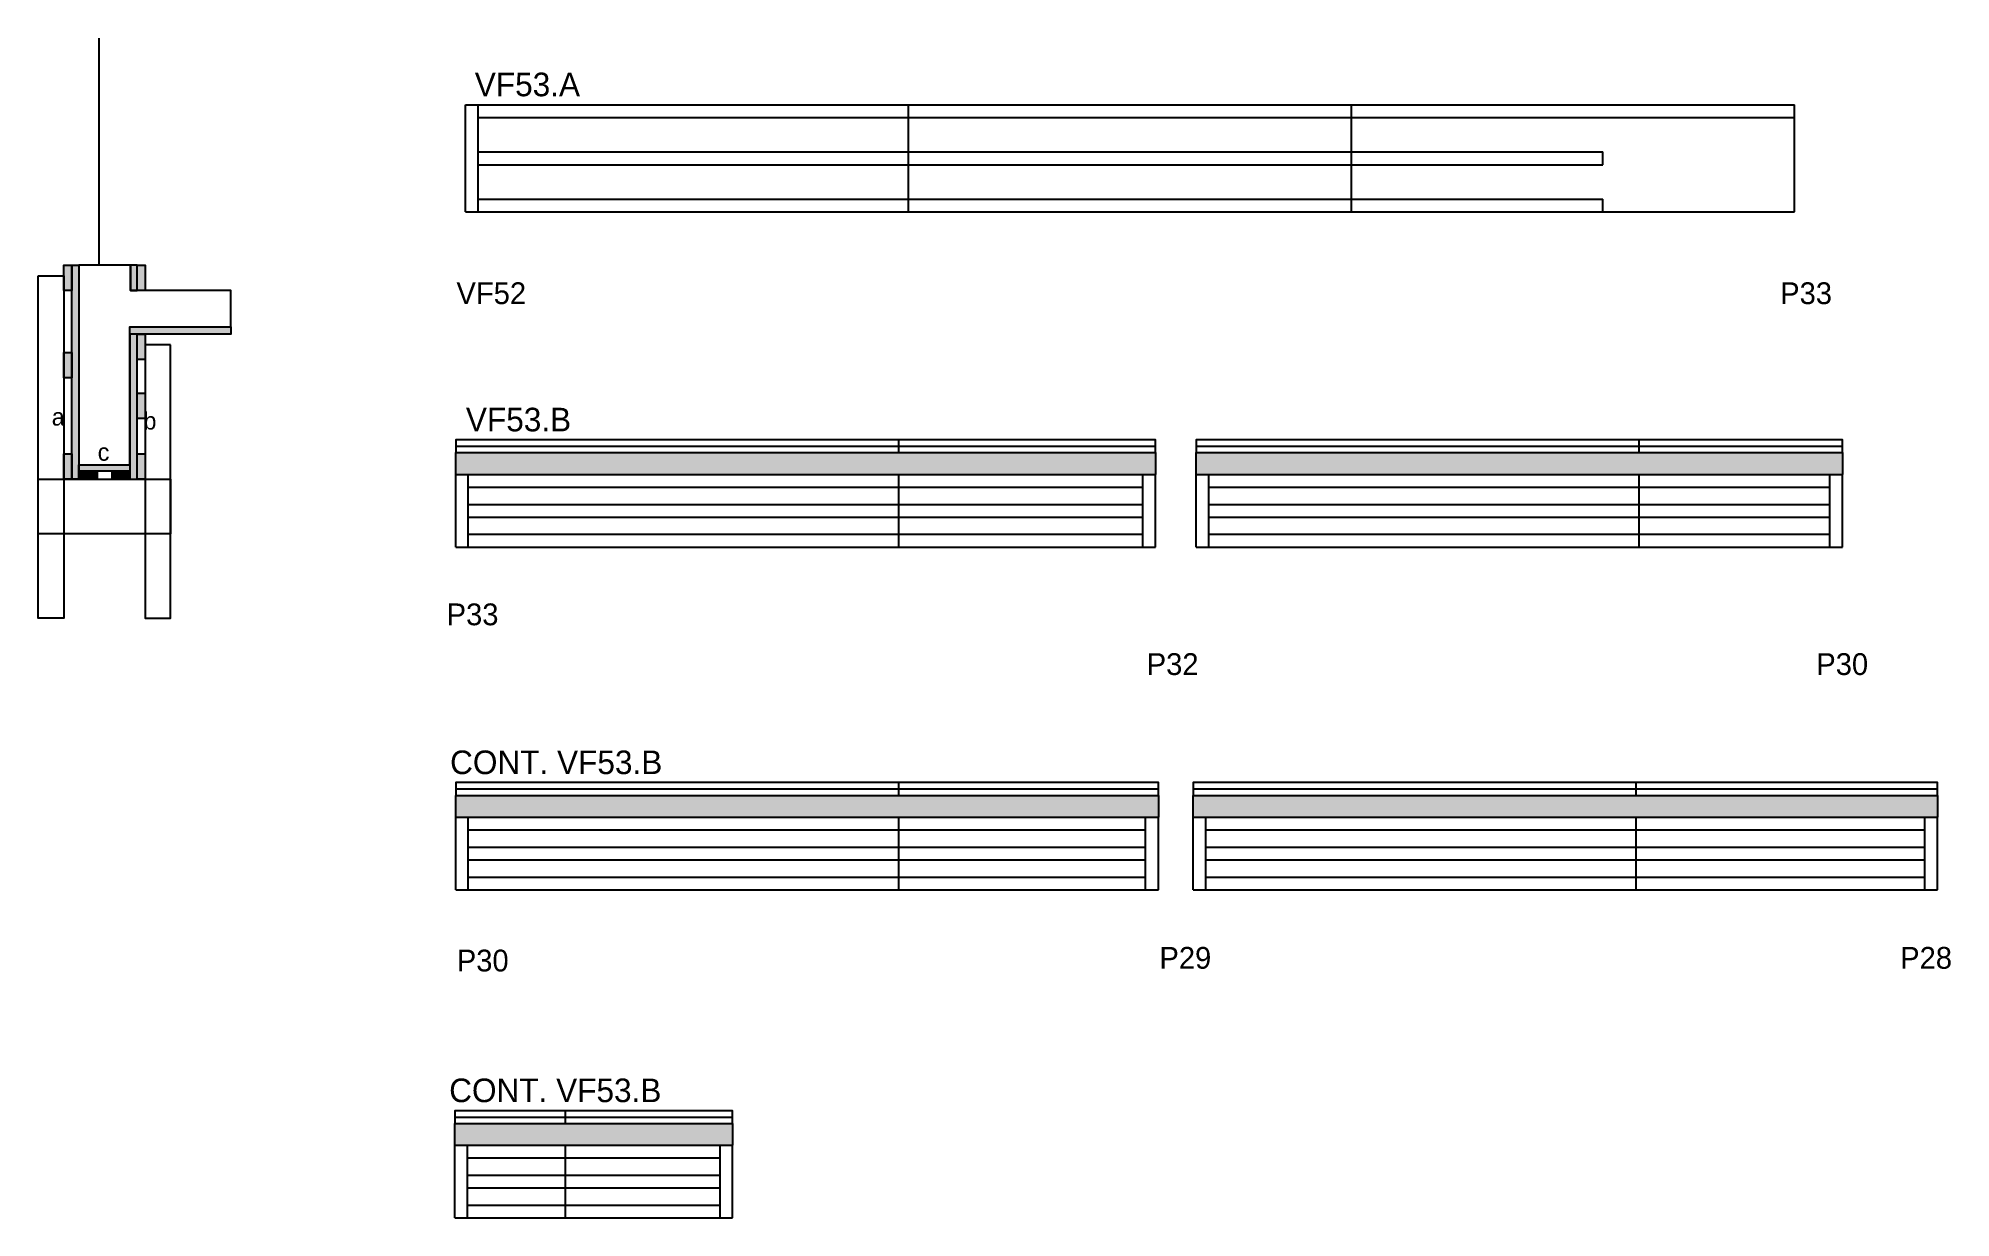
# Model space of a CAD drawing. Header units: metres. Extents: x 5930 to 6984, y 6571 to 7221.
import ezdxf

# ---------------------------------------------------------------- set-up
doc = ezdxf.new("R2010")
doc.units = ezdxf.units.M
for name, color, linetype in [('5', 7, 'Continuous'), ('CONCRETO', 7, 'Continuous'), ('COTA', 7, 'Continuous'), ('detalhes', 7, 'Continuous'), ('Hachura', 7, 'Continuous'), ('Madeira', 7, 'Continuous'), ('Painéis', 7, 'Continuous'), ('SARR_2.2x7', 7, 'Continuous'), ('SARR_3.5x7', 7, 'Continuous'), ('Texto Seção', 7, 'Continuous')]:
    doc.layers.add(name, color=color, linetype=linetype)

msp = doc.modelspace()

# ---------------------------------------------------------------- hatches: boundary and pattern name
at = {"layer": 'COTA'}
h = msp.add_hatch(color=7, dxfattribs=at)
h.dxf.hatch_style = 1
h.paths.add_polyline_path([(6545.8, 6992.7), (6160.3, 6992.7), (6160.3, 6992.7), (6160.3, 6980.7), (6160.3, 6980.7), (6545.8, 6980.7), (6545.8, 6980.7), (6545.8, 6992.7)])
h = msp.add_hatch(color=7, dxfattribs=at)
h.dxf.hatch_style = 1
h.paths.add_polyline_path([(6924.2, 6992.7), (6568.2, 6992.7), (6568.2, 6992.7), (6568.2, 6980.7), (6568.2, 6980.7), (6924.2, 6980.7), (6924.2, 6980.7), (6924.2, 6992.7)])
h = msp.add_hatch(color=7, dxfattribs=at)
h.dxf.hatch_style = 1
h.paths.add_polyline_path([(6547.3, 6791.9), (6547.3, 6803.9), (6547.3, 6803.9), (6160.3, 6803.9), (6160.3, 6803.9), (6160.3, 6791.9), (6160.3, 6791.9), (6547.3, 6791.9)])
h = msp.add_hatch(color=7, dxfattribs=at)
h.dxf.hatch_style = 1
h.paths.add_polyline_path([(6976.5, 6791.9), (6976.5, 6803.9), (6976.5, 6803.9), (6566.5, 6803.9), (6566.5, 6803.9), (6566.5, 6791.9), (6566.5, 6791.9), (6976.5, 6791.9)])
h = msp.add_hatch(color=7, dxfattribs=at)
h.dxf.hatch_style = 1
h.paths.add_polyline_path([(6312.8, 6611.2), (6312.8, 6623.2), (6312.8, 6623.2), (6159.8, 6623.2), (6159.8, 6623.2), (6159.8, 6611.2), (6159.8, 6611.2), (6312.8, 6611.2)])
at = {"layer": 'Hachura'}
h = msp.add_hatch(color=7, dxfattribs=at)
h.dxf.hatch_style = 1
h.paths.add_polyline_path([(5948.8, 7082), (5944.4, 7082), (5944.4, 7082), (5944.4, 7096), (5944.4, 7096), (5948.8, 7096), (5948.8, 7096), (5948.8, 7082)])
h = msp.add_hatch(color=7, dxfattribs=at)
h.dxf.hatch_style = 1
h.paths.add_polyline_path([(5948.8, 7096), (5952.8, 7096), (5952.8, 7096), (5952.8, 6978), (5952.8, 6978), (5948.8, 6978), (5948.8, 6978), (5948.8, 7096)])
h = msp.add_hatch(color=7, dxfattribs=at)
h.dxf.hatch_style = 1
h.paths.add_polyline_path([(5984.8, 7096), (5981.2, 7096), (5981.2, 7096), (5981.2, 7082), (5981.2, 7082), (5984.8, 7082), (5984.8, 7082), (5984.8, 7096)])
h = msp.add_hatch(color=7, dxfattribs=at)
h.dxf.hatch_style = 1
h.paths.add_polyline_path([(5989.2, 7082), (5984.8, 7082), (5984.8, 7082), (5984.8, 7096), (5984.8, 7096), (5989.2, 7096), (5989.2, 7096), (5989.2, 7082)])
h = msp.add_hatch(color=7, dxfattribs=at)
h.dxf.hatch_style = 1
h.paths.add_polyline_path([(5980.8, 7058), (5980.8, 7062), (5980.8, 7062), (6036.4, 7062), (6036.4, 7062), (6036.4, 7058), (6036.4, 7058), (5980.8, 7058)])
h = msp.add_hatch(color=7, dxfattribs=at)
h.dxf.hatch_style = 1
h.paths.add_polyline_path([(5980.8, 7058), (5984.8, 7058), (5984.8, 7058), (5984.8, 6978), (5984.8, 6978), (5980.8, 6978), (5980.8, 6978), (5980.8, 7058)])
h = msp.add_hatch(color=7, dxfattribs=at)
h.dxf.hatch_style = 1
h.paths.add_polyline_path([(5989.2, 7044), (5984.8, 7044), (5984.8, 7044), (5984.8, 7058), (5984.8, 7058), (5989.2, 7058), (5989.2, 7058), (5989.2, 7044)])
h = msp.add_hatch(color=7, dxfattribs=at)
h.dxf.hatch_style = 1
h.paths.add_polyline_path([(5948.8, 7033.9), (5944.4, 7033.9), (5944.4, 7033.9), (5944.4, 7047.9), (5944.4, 7047.9), (5948.8, 7047.9), (5948.8, 7047.9), (5948.8, 7033.9)])
h = msp.add_hatch(color=7, dxfattribs=at)
h.dxf.hatch_style = 1
h.paths.add_polyline_path([(5989.2, 7011.5), (5984.8, 7011.5), (5984.8, 7011.5), (5984.8, 7025.5), (5984.8, 7025.5), (5989.2, 7025.5), (5989.2, 7025.5), (5989.2, 7011.5)])
h = msp.add_hatch(color=7, dxfattribs=at)
h.dxf.hatch_style = 1
h.paths.add_polyline_path([(5948.8, 6978), (5944.4, 6978), (5944.4, 6978), (5944.4, 6992), (5944.4, 6992), (5948.8, 6992), (5948.8, 6992), (5948.8, 6978)])
h = msp.add_hatch(color=7, dxfattribs=at)
h.dxf.hatch_style = 1
h.paths.add_polyline_path([(5952.8, 6982.4), (5952.8, 6986), (5952.8, 6986), (5980.8, 6986), (5980.8, 6986), (5980.8, 6982.4), (5980.8, 6982.4), (5952.8, 6982.4)])
h = msp.add_hatch(color=7, dxfattribs=at)
h.dxf.hatch_style = 1
h.paths.add_polyline_path([(5989.2, 6978), (5984.8, 6978), (5984.8, 6978), (5984.8, 6992), (5984.8, 6992), (5989.2, 6992), (5989.2, 6992), (5989.2, 6978)])
h = msp.add_hatch(color=7, dxfattribs=at)
h.dxf.hatch_style = 1
h.paths.add_polyline_path([(5952.8, 6978), (5952.8, 6982.4), (5952.8, 6982.4), (5962.8, 6982.4), (5962.8, 6982.4), (5962.8, 6978), (5962.8, 6978), (5952.8, 6978)])
h = msp.add_hatch(color=7, dxfattribs=at)
h.dxf.hatch_style = 1
h.paths.add_polyline_path([(5980.8, 6978), (5980.8, 6982.4), (5980.8, 6982.4), (5970.8, 6982.4), (5970.8, 6982.4), (5970.8, 6978), (5970.8, 6978), (5980.8, 6978)])

# ---------------------------------------------------------------- linework, layer by layer
at = {"layer": 'CONCRETO', "color": 7, "lineweight": 25}
msp.add_lwpolyline([(6036.4, 7062), (6036.4, 7082), (5981.2, 7082), (5981.2, 7096), (5952.8, 7096), (5952.8, 6986), (5980.8, 6986), (5980.8, 7062)], close=True, dxfattribs=at)
at = {"layer": 'COTA', "color": 7, "lineweight": 25}
for p, q in [((6160.3, 6980.7), (6160.3, 6992.7)), ((6545.8, 6992.7), (6545.8, 6980.7)), ((6568.2, 6980.7), (6568.2, 6992.7)), ((6924.2, 6992.7), (6924.2, 6980.7)), ((6160.3, 6791.9), (6160.3, 6803.9)), ((6547.3, 6803.9), (6547.3, 6791.9)), ((6566.5, 6791.9), (6566.5, 6803.9)), ((6976.5, 6803.9), (6976.5, 6791.9)), ((6159.8, 6611.2), (6159.8, 6623.2)), ((6312.8, 6623.2), (6312.8, 6611.2))]:
    msp.add_line(p, q, dxfattribs=at)
at = {"layer": 'Defpoints', "color": 7, "lineweight": 25}
msp.add_line((5964, 7096), (5964, 7221), dxfattribs=at)
at = {"layer": 'Madeira', "color": 7, "lineweight": 25}
for points in [[(5948.8, 7082), (5944.4, 7082), (5944.4, 7096), (5948.8, 7096)], [(5989.2, 7082), (5984.8, 7082), (5984.8, 7096), (5989.2, 7096)], [(5989.2, 7044), (5984.8, 7044), (5984.8, 7058), (5989.2, 7058)], [(5948.8, 7033.9), (5944.4, 7033.9), (5944.4, 7047.9), (5948.8, 7047.9)], [(5989.2, 7011.5), (5984.8, 7011.5), (5984.8, 7025.5), (5989.2, 7025.5)], [(5948.8, 6978), (5944.4, 6978), (5944.4, 6992), (5948.8, 6992)], [(5989.2, 6978), (5984.8, 6978), (5984.8, 6992), (5989.2, 6992)], [(5952.8, 6978), (5952.8, 6982.4), (5962.8, 6982.4), (5962.8, 6978)], [(5980.8, 6978), (5980.8, 6982.4), (5970.8, 6982.4), (5970.8, 6978)]]:
    msp.add_lwpolyline(points, close=True, dxfattribs=at)
at = {"layer": 'Painéis', "color": 7, "lineweight": 25}
for p, q in [((6165.6, 7184.3), (6897.6, 7184.3)), ((6165.6, 7125.3), (6165.6, 7184.3)), ((6409.6, 7125.3), (6409.6, 7184.3)), ((6653.6, 7125.3), (6653.6, 7184.3)), ((6653.6, 7125.3), (6653.6, 7184.3)), ((6897.6, 7125.3), (6897.6, 7184.3)), ((6165.6, 7125.3), (6897.6, 7125.3)), ((6404.3, 6992.7), (6404.3, 6999.7)), ((6812.2, 6992.7), (6812.2, 6999.7)), ((6160.3, 6980.7), (6545.8, 6980.7)), ((6160.3, 6940.7), (6160.3, 6980.7)), ((6404.3, 6940.7), (6404.3, 6980.7)), ((6545.8, 6940.7), (6545.8, 6980.7)), ((6568.2, 6980.7), (6924.2, 6980.7)), ((6568.2, 6940.7), (6568.2, 6980.7)), ((6812.2, 6940.7), (6812.2, 6980.7)), ((6924.2, 6940.7), (6924.2, 6980.7)), ((6160.3, 6940.7), (6545.8, 6940.7)), ((6568.2, 6940.7), (6924.2, 6940.7)), ((6404.3, 6803.9), (6404.3, 6810.9)), ((6810.5, 6803.9), (6810.5, 6810.9)), ((6160.3, 6791.9), (6547.3, 6791.9)), ((6160.3, 6751.9), (6160.3, 6791.9)), ((6404.3, 6751.9), (6404.3, 6791.9)), ((6547.3, 6751.9), (6547.3, 6791.9)), ((6566.5, 6791.9), (6976.5, 6791.9)), ((6566.5, 6751.9), (6566.5, 6791.9)), ((6810.5, 6751.9), (6810.5, 6791.9)), ((6976.5, 6751.9), (6976.5, 6791.9)), ((6160.3, 6751.9), (6547.3, 6751.9)), ((6566.5, 6751.9), (6976.5, 6751.9)), ((6220.8, 6623.2), (6220.8, 6630.2)), ((6159.8, 6611.2), (6312.8, 6611.2)), ((6159.8, 6571.2), (6159.8, 6611.2)), ((6220.8, 6571.2), (6220.8, 6611.2)), ((6312.8, 6571.2), (6312.8, 6611.2)), ((6159.8, 6571.2), (6312.8, 6571.2))]:
    msp.add_line(p, q, dxfattribs=at)
for points in [[(5948.8, 7096), (5952.8, 7096), (5952.8, 6978), (5948.8, 6978)], [(5984.8, 7096), (5981.2, 7096), (5981.2, 7082), (5984.8, 7082)], [(5980.8, 7058), (5980.8, 7062), (6036.4, 7062), (6036.4, 7058)], [(5984.8, 7058), (5980.8, 7058), (5980.8, 6978), (5984.8, 6978)], [(6160.3, 6992.7), (6545.8, 6992.7), (6545.8, 6999.7), (6160.3, 6999.7)], [(6568.2, 6992.7), (6924.2, 6992.7), (6924.2, 6999.7), (6568.2, 6999.7)], [(5952.8, 6982.4), (5952.8, 6986), (5980.8, 6986), (5980.8, 6982.4)], [(6160.3, 6803.9), (6547.3, 6803.9), (6547.3, 6810.9), (6160.3, 6810.9)], [(6566.5, 6803.9), (6976.5, 6803.9), (6976.5, 6810.9), (6566.5, 6810.9)], [(6159.8, 6623.2), (6312.8, 6623.2), (6312.8, 6630.2), (6159.8, 6630.2)]]:
    msp.add_lwpolyline(points, close=True, dxfattribs=at)
at = {"layer": 'SARR_2.2x7', "color": 7, "lineweight": 25}
for p, q in [((6172.6, 7125.3), (6172.6, 7184.3)), ((6172.6, 7177.3), (6409.6, 7177.3)), ((6409.6, 7177.3), (6653.6, 7177.3)), ((6653.6, 7177.3), (6897.6, 7177.3)), ((6172.6, 7158.3), (6409.6, 7158.3)), ((6409.6, 7158.3), (6653.6, 7158.3)), ((6653.6, 7158.3), (6792.1, 7158.3)), ((6792.1, 7151.3), (6792.1, 7158.3)), ((6172.6, 7151.3), (6409.6, 7151.3)), ((6409.6, 7151.3), (6653.6, 7151.3)), ((6653.6, 7151.3), (6792.1, 7151.3)), ((6172.6, 7132.3), (6409.6, 7132.3)), ((6409.6, 7132.3), (6653.6, 7132.3)), ((6653.6, 7132.3), (6792.1, 7132.3)), ((6792.1, 7125.3), (6792.1, 7132.3)), ((6160.3, 6996.2), (6404.3, 6996.2)), ((6404.3, 6996.2), (6545.8, 6996.2)), ((6568.2, 6996.2), (6812.2, 6996.2)), ((6812.2, 6996.2), (6924.2, 6996.2)), ((6167.2, 6940.7), (6167.2, 6980.7)), ((6167.2, 6973.7), (6404.3, 6973.7)), ((6404.3, 6973.7), (6538.8, 6973.7)), ((6538.8, 6940.7), (6538.8, 6980.7)), ((6575.1, 6940.7), (6575.1, 6980.7)), ((6575.1, 6973.7), (6812.2, 6973.7)), ((6812.2, 6973.7), (6917.2, 6973.7)), ((6917.2, 6940.7), (6917.2, 6980.7)), ((6167.2, 6964.2), (6404.3, 6964.2)), ((6404.3, 6964.2), (6538.8, 6964.2)), ((6575.1, 6964.2), (6812.2, 6964.2)), ((6812.2, 6964.2), (6917.2, 6964.2)), ((6167.2, 6957.2), (6404.3, 6957.2)), ((6404.3, 6957.2), (6538.8, 6957.2)), ((6575.1, 6957.2), (6812.2, 6957.2)), ((6812.2, 6957.2), (6917.2, 6957.2)), ((6167.2, 6947.7), (6404.3, 6947.7)), ((6404.3, 6947.7), (6538.8, 6947.7)), ((6575.1, 6947.7), (6812.2, 6947.7)), ((6812.2, 6947.7), (6917.2, 6947.7)), ((6160.3, 6807.4), (6404.3, 6807.4)), ((6404.3, 6807.4), (6547.3, 6807.4)), ((6566.5, 6807.4), (6810.5, 6807.4)), ((6810.5, 6807.4), (6976.5, 6807.4)), ((6167.2, 6751.9), (6167.2, 6791.9)), ((6167.2, 6784.9), (6404.3, 6784.9)), ((6404.3, 6784.9), (6540.3, 6784.9)), ((6540.3, 6751.9), (6540.3, 6791.9)), ((6573.5, 6751.9), (6573.5, 6791.9)), ((6573.5, 6784.9), (6810.5, 6784.9)), ((6810.5, 6784.9), (6969.5, 6784.9)), ((6969.5, 6751.9), (6969.5, 6791.9)), ((6167.2, 6775.4), (6404.3, 6775.4)), ((6404.3, 6775.4), (6540.3, 6775.4)), ((6573.5, 6775.4), (6810.5, 6775.4)), ((6810.5, 6775.4), (6969.5, 6775.4)), ((6167.2, 6768.4), (6404.3, 6768.4)), ((6404.3, 6768.4), (6540.3, 6768.4)), ((6573.5, 6768.4), (6810.5, 6768.4)), ((6810.5, 6768.4), (6969.5, 6768.4)), ((6167.2, 6758.9), (6404.3, 6758.9)), ((6404.3, 6758.9), (6540.3, 6758.9)), ((6573.5, 6758.9), (6810.5, 6758.9)), ((6810.5, 6758.9), (6969.5, 6758.9)), ((6159.8, 6626.7), (6220.8, 6626.7)), ((6220.8, 6626.7), (6312.8, 6626.7)), ((6166.8, 6571.2), (6166.8, 6611.2)), ((6305.9, 6571.2), (6305.9, 6611.2)), ((6166.8, 6604.2), (6220.8, 6604.2)), ((6166.8, 6594.7), (6220.8, 6594.7)), ((6220.8, 6604.2), (6305.9, 6604.2)), ((6220.8, 6594.7), (6305.9, 6594.7)), ((6166.8, 6587.7), (6220.8, 6587.7)), ((6220.8, 6587.7), (6305.9, 6587.7)), ((6166.8, 6578.2), (6220.8, 6578.2)), ((6220.8, 6578.2), (6305.9, 6578.2))]:
    msp.add_line(p, q, dxfattribs=at)
at = {"layer": 'SARR_3.5x7', "color": 7, "lineweight": 25}
for points in [[(5930.4, 7090), (5944.4, 7090), (5944.4, 6901.5), (5930.4, 6901.5)], [(6003.2, 7052), (5989.2, 7052), (5989.2, 6901.5), (6003.2, 6901.5)], [(5930.4, 6978), (6003.2, 6978), (6003.2, 6947.9), (5930.4, 6947.9)]]:
    msp.add_lwpolyline(points, close=True, dxfattribs=at)

# ---------------------------------------------------------------- texts
at = {"layer": '5', "color": 7, "lineweight": 25}
for s, p in [('VF52', (6160.7, 7074.5)), ('P33', (6889.8, 7074.5)), ('P33', (6155.3, 6897.6)), ('P32', (6540.9, 6870.2)), ('P30', (6909.7, 6870.2)), ('P30', (6160.9, 6706.9)), ('P29', (6547.9, 6708.4)), ('P28', (6955.9, 6708.4))]:
    msp.add_text(s, height=12, dxfattribs=at).set_placement(p)
at = {"layer": 'detalhes', "color": 7, "lineweight": 25}
for s, p in [('a', (5937.8, 7007.6)), ('b', (5988.3, 7005.4)), ('c', (5963.1, 6988.2))]:
    msp.add_text(s, height=9.6, dxfattribs=at).set_placement(p)
at = {"layer": 'Texto Seção', "color": 7, "lineweight": 25}
for s, p in [('VF53.A', (6170.8, 7189)), ('VF53.B', (6165.9, 7004.4)), ('CONT. VF53.B', (6157.2, 6815.6)), ('CONT. VF53.B', (6156.7, 6634.9))]:
    msp.add_text(s, height=13, dxfattribs=at).set_placement(p)

doc.saveas('drawing.dxf')
